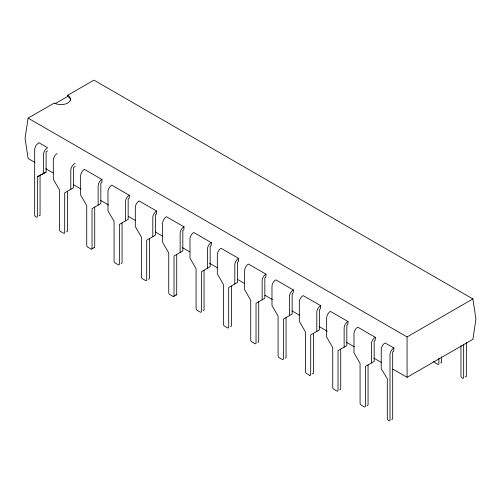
<?xml version="1.0" encoding="UTF-8"?>
<svg xmlns="http://www.w3.org/2000/svg" width="501" height="501" viewBox="0 0 501 501"><rect width="100%" height="100%" fill="white"/><g stroke="black" fill="none" stroke-linecap="round" stroke-linejoin="round"><path stroke-width="0.75" d="M392.865 369.112L407.075 377.316L407.075 336.935L28.112 118.136L25.05 138.332L28.112 158.523L34.876 162.43M393.867 348.007L392.809 348.759A5.329 3.075 -60 0 0 389.997 354.589L389.997 420.095A1.522 0.877 60 0 1 388.92 420.715L388.369 420.395A1.522 0.877 60 0 1 387.292 418.535L387.292 378.756L381.248 368.755L381.248 349.541A5.329 3.075 -60 0 1 384.067 343.705L385.119 342.96L393.867 348.007L393.736 351.188L392.684 351.796L392.684 418.542A1.522 0.877 60 0 1 391.607 419.162M102.041 179.377L101.809 182.621L100.826 183.184L100.826 203.569L92.027 208.648L92.027 248.371A1.522 0.877 60 0 1 90.95 248.991L87.813 247.181A1.522 0.877 60 0 1 86.736 245.315L86.736 205.592L80.648 195.046L80.648 175.889A5.329 3.075 -60 0 1 84.412 169.363L101.897 179.458A5.329 3.075 -60 0 0 98.133 185.984L98.133 205.122M129.377 195.158L129.139 198.402L128.156 198.966L128.156 219.35L119.363 224.429L119.363 264.152A1.522 0.877 60 0 1 118.286 264.772L115.142 262.962A1.522 0.877 60 0 1 114.071 261.096L114.071 221.373L107.978 210.827L107.978 191.67A5.329 3.075 -60 0 1 111.748 185.145L129.233 195.24A5.329 3.075 -60 0 0 125.469 201.765L125.469 220.903M156.713 210.94L156.475 214.184L155.492 214.747L155.492 235.132L146.693 240.211L146.693 279.934A1.522 0.877 60 0 1 145.622 280.554L142.478 278.744A1.522 0.877 60 0 1 141.401 276.878L141.401 237.155L135.314 226.609L135.314 207.452A5.329 3.075 -60 0 1 139.078 200.926L156.569 211.021A5.329 3.075 -60 0 0 152.799 217.547L152.799 236.685M184.042 226.721L183.811 229.965L182.827 230.529L182.827 250.913L174.029 255.992L174.029 295.715A1.522 0.877 60 0 1 172.951 296.335L169.814 294.525A1.522 0.877 60 0 1 168.737 292.659L168.737 252.936L162.65 242.39L162.65 223.227A5.329 3.075 -60 0 1 166.413 216.708L183.905 226.803A5.329 3.075 -60 0 0 180.135 233.328L180.135 252.466M211.378 242.503L211.14 245.74L210.157 246.31L210.157 266.695L201.364 271.774L201.364 311.497A1.522 0.877 60 0 1 200.287 312.117L197.143 310.301A1.522 0.877 60 0 1 196.073 308.441L196.073 268.718L189.979 258.172L189.979 239.008A5.329 3.075 -60 0 1 193.749 232.489L211.234 242.584A5.329 3.075 -60 0 0 207.47 249.11L207.47 268.248M238.714 258.284L238.476 261.522L237.493 262.092L237.493 282.476L228.694 287.549L228.694 327.278A1.522 0.877 60 0 1 227.623 327.898L224.479 326.082A1.522 0.877 60 0 1 223.402 324.222L223.402 284.493L217.315 273.953L217.315 254.79A5.329 3.075 -60 0 1 221.079 248.271L238.57 258.366A5.329 3.075 -60 0 0 234.8 264.885L234.8 284.029M266.044 274.066L265.812 277.303L264.829 277.873L264.829 298.252L256.03 303.33L256.03 343.06A1.522 0.877 60 0 1 254.953 343.68L251.815 341.864A1.522 0.877 60 0 1 250.738 340.004L250.738 300.274L244.651 289.735L244.651 270.571A5.329 3.075 -60 0 1 248.415 264.052L265.906 274.147A5.329 3.075 -60 0 0 262.136 280.666L262.136 299.805M293.379 289.841L293.141 293.085L292.158 293.655L292.158 314.033L283.366 319.112L283.366 358.841A1.522 0.877 60 0 1 282.288 359.461L279.145 357.645A1.522 0.877 60 0 1 278.074 355.785L278.074 316.056L271.98 305.51L271.98 286.353A5.329 3.075 -60 0 1 275.75 279.827L293.235 289.929A5.329 3.075 -60 0 0 289.472 296.448L289.472 315.586M309.624 375.243L306.48 373.427A1.522 0.877 60 0 1 305.403 371.567L305.403 331.837L299.316 321.291L299.316 302.134A5.329 3.075 -60 0 1 303.086 295.609L320.715 305.623L320.477 308.866L319.494 309.436L319.494 329.815L310.701 334.893L310.701 374.623A1.522 0.877 60 0 1 309.624 375.243M348.045 321.404L347.813 324.648L346.83 325.218L346.83 345.596L338.031 350.675L338.031 390.398A1.522 0.877 60 0 1 336.954 391.024L333.816 389.208A1.522 0.877 60 0 1 332.739 387.342L332.739 347.619L326.652 337.073L326.652 317.916A5.329 3.075 -60 0 1 330.416 311.39L347.907 321.485A5.329 3.075 -60 0 0 344.137 328.011L344.137 347.149M375.381 337.186L375.143 340.43L374.159 340.999L374.159 361.378L365.367 366.456L365.367 406.179A1.522 0.877 60 0 1 364.29 406.806L361.146 404.99A1.522 0.877 60 0 1 360.075 403.123L360.075 363.4L353.982 352.854L353.982 333.697A5.329 3.075 -60 0 1 357.752 327.172L375.236 337.267A5.329 3.075 -60 0 0 371.473 343.792L371.473 362.931M70.522 100.526A9.513 5.492 0 0 0 67.648 96.449L67.741 95.259L93.925 80.141L472.888 298.934L475.95 319.131L472.888 339.321L407.075 377.316M28.112 118.136L54.29 103.024A9.513 5.492 0 0 0 67.741 103.024A9.513 5.492 0 0 0 67.741 95.259M54.872 103.82L67.648 96.449M47.57 150.832L46.092 151.69L46.092 172.144L37.356 176.728L37.356 216.501A1.522 0.877 60 0 1 36.279 217.121L35.734 216.801A1.522 0.877 60 0 1 34.657 214.942L34.682 148.866L35.953 145.403L38.828 142.679L47.57 147.726L45.027 149.962L43.499 153.4L43.399 173.697M37.356 176.728L46.092 172.144M75.175 163.326L74.568 163.677A5.329 3.075 -60 0 0 70.798 170.202L70.798 189.34M75.175 166.432L73.49 167.403L73.49 187.787L64.692 192.866L64.692 232.589A1.522 0.877 60 0 1 63.621 233.209L60.477 231.399A1.522 0.877 60 0 1 59.4 229.533L59.4 189.81L53.313 179.264L53.313 160.107A5.329 3.075 -60 0 1 57.076 153.582M91.777 249.022L94.464 247.469M173.778 296.367L176.471 294.813M320.715 305.623L320.571 305.71A5.329 3.075 -60 0 0 316.801 312.229L316.801 331.368M407.075 336.935L472.888 298.934M45.704 168.68L53.15 172.977M73.453 184.7L80.893 188.996M100.519 200.331L108.642 205.015M128.269 216.351L135.708 220.647M155.335 231.976L162.781 236.272M182.402 247.607L189.848 251.903M209.474 263.232L217.591 267.922M237.217 279.251L244.663 283.547M264.966 295.271L272.406 299.567M292.033 310.896L299.479 315.198M319.106 326.527L327.222 331.217M346.172 342.158L354.295 346.842M373.915 358.171L381.361 362.473M466.343 342.484L466.343 376.013A1.522 0.877 60 0 1 465.266 376.633M463.657 344.193L463.657 377.566A1.522 0.877 60 0 1 462.58 378.186L462.028 377.867A1.522 0.877 60 0 1 460.951 376.007L460.951 345.59M441.581 356.725L441.581 362.179A1.522 0.877 60 0 1 440.692 362.887M438.889 358.278L438.889 363.732A1.522 0.877 60 0 1 437.818 364.352L434.674 362.542A1.522 0.877 60 0 1 433.741 361.384M368.053 364.903L368.053 404.626A1.522 0.877 60 0 1 366.982 405.253M340.724 349.122L340.724 388.845A1.522 0.877 60 0 1 339.835 389.559M313.388 333.34L313.388 373.07A1.522 0.877 60 0 1 312.311 373.69M286.052 317.559L286.052 357.288A1.522 0.877 60 0 1 285.163 357.996M258.723 301.777L258.723 341.507A1.522 0.877 60 0 1 257.833 342.214M231.387 285.996L231.387 325.725A1.522 0.877 60 0 1 230.498 326.433M204.051 270.221L204.051 309.944A1.522 0.877 60 0 1 203.162 310.651M176.721 254.439L176.721 294.162A1.522 0.877 60 0 1 175.832 294.87M149.386 238.658L149.386 278.381A1.522 0.877 60 0 1 148.496 279.088M122.05 222.876L122.05 262.599A1.522 0.877 60 0 1 121.161 263.307M94.72 207.095L94.72 246.818A1.522 0.877 60 0 1 94.013 247.575M67.384 191.313L67.384 231.036A1.522 0.877 60 0 1 66.495 231.75M40.049 175.175L40.049 214.948A1.522 0.877 60 0 1 39.159 215.655"/></g></svg>
